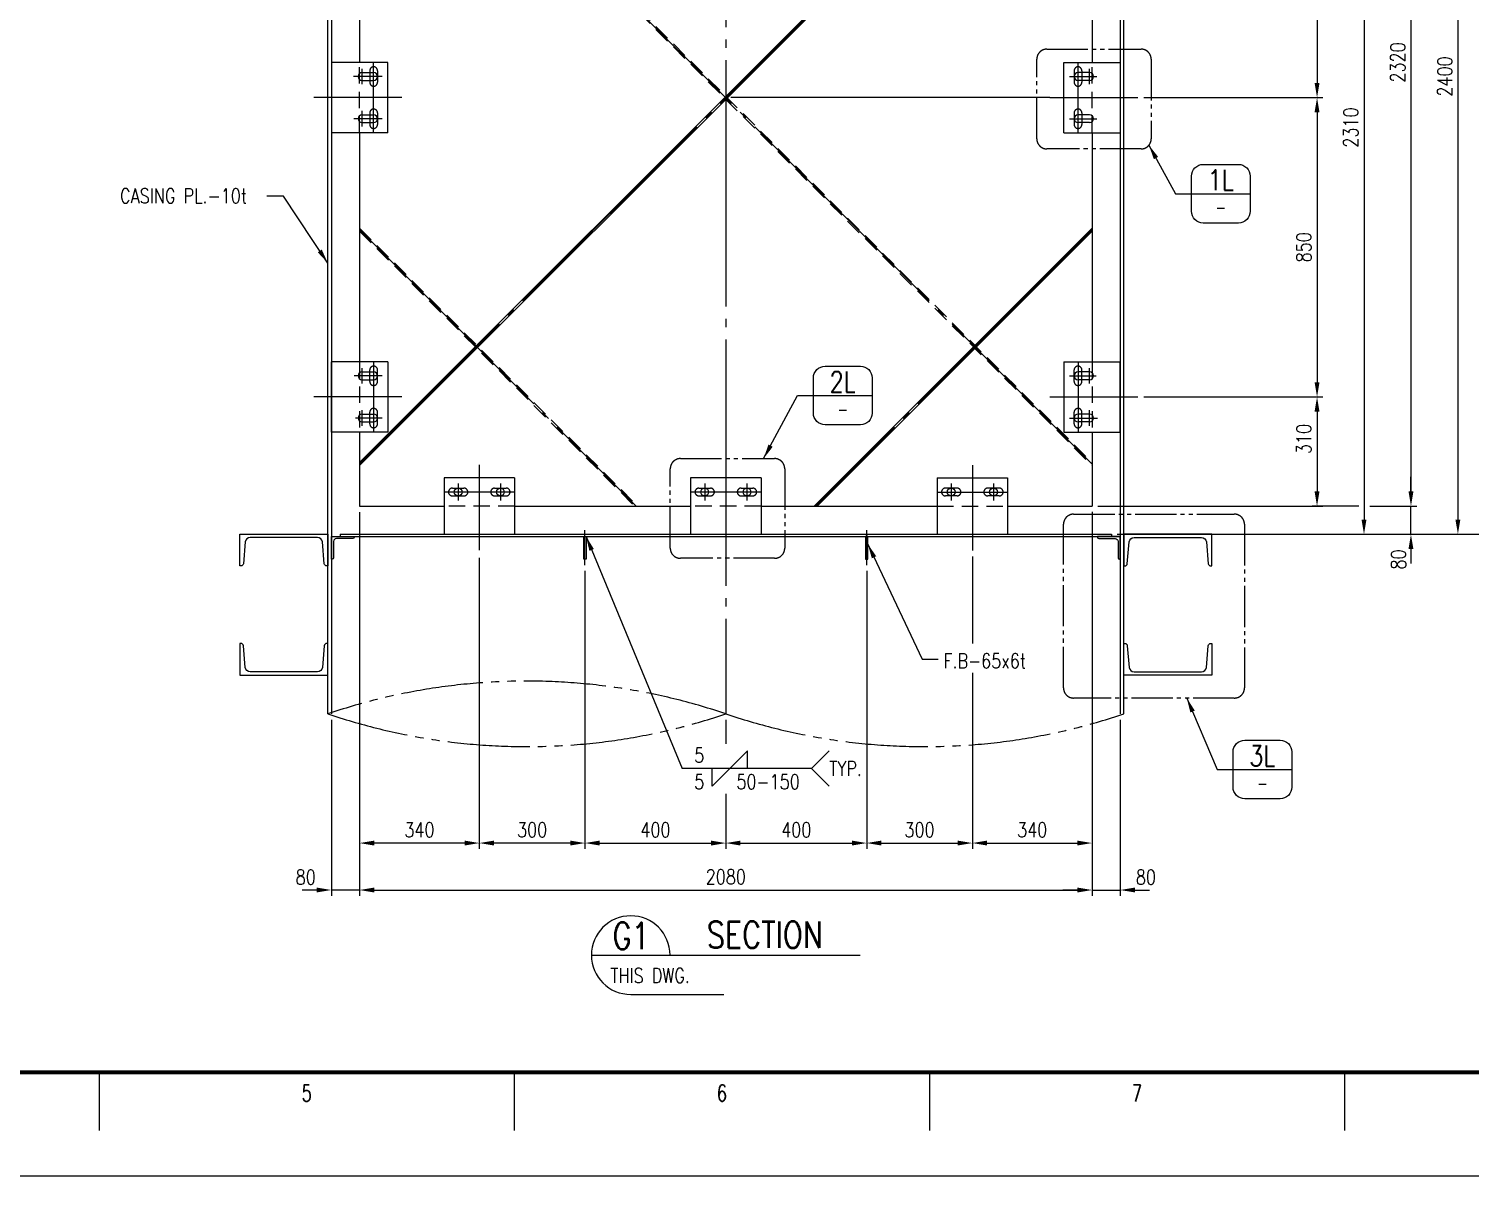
# Model space of a CAD drawing. Header units: millimetres. Extents: x 0 to 134087, y -49114 to 20834.
# Drawn here: x 68583 to 74722, y -29779 to -24892 of the extents above; entities that cross this region are included whole.
import ezdxf
from ezdxf.enums import TextEntityAlignment as Align

# ---------------------------------------------------------------- set-up
doc = ezdxf.new("R2010")
doc.units = ezdxf.units.MM
doc.header["$LTSCALE"] = 35
for name, pattern in [('JNK-CENTER', [34, 30, -1.5, 1, -1.5]), ('JNK-HIDDEN', [3, 2, -1]), ('JNK-PHANTOM', [15, 10, -1, 1, -1, 1, -1]), ('PH2', [15, 10, -1, 1, -1, 1, -1])]:
    doc.linetypes.add(name, pattern=pattern)
for name, color, linetype in [('CEN-R', 1, 'JNK-CENTER'), ('CON-C', 4, 'Continuous'), ('CON-G', 3, 'Continuous'), ('CON-W', 7, 'Continuous'), ('CON-Y', 2, 'Continuous'), ('det', 2, 'PH2'), ('Dim-W', 7, 'Continuous'), ('HID-Y', 2, 'JNK-HIDDEN'), ('HL', 7, 'Continuous'), ('PHA-M', 6, 'JNK-PHANTOM'), ('STL-OBJT', 7, 'Continuous'), ('TXT-Y', 2, 'Continuous')]:
    doc.layers.add(name, color=color, linetype=linetype)
doc.layers.add('CONT-G', color=3, linetype='Continuous', lineweight=25)
doc.styles.add('ROMANS', font='ROMANS.shx', dxfattribs={"width": 0.8})
doc.styles.add('SIMPLEX', font='simplex.shx', dxfattribs={"width": 0.8})
doc.dimstyles.new('DIM25', dxfattribs={"dimscale": 25, "dimtxt": 2.5, "dimasz": 2.5, "dimexe": 1, "dimexo": 1, "dimgap": 1, "dimtad": 1, "dimdec": 1, "dimdsep": 46, "dimtxsty": 'SIMPLEX', "dimcen": 0, "dimclrt": 2, "dimazin": 2, "dimtfac": 1, "dimtdec": 1, "dimtix": 1, "dimtmove": 2, "dimatfit": 0, "dimfxl": 0.18, "dimtolj": 1, "dimtzin": 0, "dimarcsym": 0})
doc.dimstyles.new('DIM25x1.5', dxfattribs={"dimscale": 25, "dimtxt": 2.5, "dimasz": 2.5, "dimexe": 1, "dimexo": 1, "dimgap": 1, "dimtad": 1, "dimdec": 0, "dimlfac": 0.666667, "dimdsep": 46, "dimtxsty": 'SIMPLEX', "dimcen": 0, "dimclrt": 2, "dimazin": 2, "dimtfac": 1, "dimtdec": 0, "dimtmove": 2, "dimatfit": 2, "dimfxl": 0.18, "dimtfill": 1, "dimtolj": 1, "dimtzin": 0, "dimarcsym": 0})

# ---------------------------------------------------------------- blocks, each defined once
blk = doc.blocks.new('TITLE')
at = {"color": 7}
for p, q in [((311.22, 17.68), (311.22, 7.78)), ((381.95, 17.68), (381.95, 7.78)), ((452.68, 17.68), (452.68, 7.78)), ((523.41, 17.68), (523.41, 7.78)), ((841, 0), (0, 0))]:
    blk.add_line(p, q, dxfattribs=at)
at = {"color": 7, "const_width": 0.707}
blk.add_lwpolyline([(28.29, 17.68), (823.67, 17.68)], dxfattribs=at)
at = {"color": 7, "style": 'ROMANS', "width": 0.7}
for s, p in [('5', (346.59, 14.15)), ('6', (417.32, 14.15)), ('7', (488.05, 14.15))]:
    blk.add_text(s, height=2.83, dxfattribs=at).set_placement(p, align=Align.MIDDLE)
blk = doc.blocks.new('A$C19170410')
at = {"layer": 'CEN-R'}
blk.add_line((3, 0), (3, 99.4), dxfattribs=at)
at = {"layer": 'CON-G'}
blk.add_lwpolyline([(0, 81.5), (6, 81.5), (6, 16.5), (0, 16.5)], close=True, dxfattribs=at)
blk = doc.blocks.new('SECTITLE')
at = {"layer": 'CON-G'}
for p, q in [((-1.7, 0), (44.1, 0)), ((5, -6.7), (20.86, -6.7))]:
    blk.add_line(p, q, dxfattribs=at)
blk.add_arc((5, 0), 6.7, 0, 270, dxfattribs=at)
at = {"layer": 'CON-C', "style": 'SIMPLEX', "width": 0.8}
for tag, p in [('A', (5.06, 1.04)), ('ELEVATION', (27.83, 1.22))]:
    blk.add_attdef(tag, text='', height=4.5, dxfattribs=at).set_placement(p, align=Align.CENTER)
at = {"layer": 'CON-Y', "style": 'SIMPLEX', "width": 0.8}
blk.add_attdef('H0000-0000', (1.54, -4.72), '', height=2.5, dxfattribs=at)
blk.add_attdef('SCALE', text='', height=2.5, dxfattribs=at).set_placement((44.9, -3.72), align=Align.RIGHT)
blk = doc.blocks.new('det-tag')
at = {"layer": 'CON-Y'}
blk.add_line((5, 0), (-5, 0), dxfattribs=at)
blk.add_lwpolyline([(-3, -5), (3, -5, 0.414214), (5, -3), (5, 3, 0.414214), (3, 5), (-3, 5, 0.414214), (-5, 3), (-5, -3, 0.414214)], format="xyb", close=True, dxfattribs=at)
at = {"layer": 'CON-G', "style": 'SIMPLEX', "width": 0.8}
blk.add_attdef('TAG', text='', height=3.5, dxfattribs=at).set_placement((0.02, 0.58), align=Align.CENTER)
at = {"layer": 'CON-Y', "style": 'SIMPLEX', "width": 0.8}
blk.add_attdef('-8888', text='', height=2, dxfattribs=at).set_placement((0, -3.34), align=Align.CENTER)
blk = doc.blocks.new('A$C3DF741C8')
for p, q in [((150, 150), (75, 75)), ((150, 75), (150, 150)), ((75, 75), (0, 0)), ((0, 0), (0, 75))]:
    blk.add_line(p, q)
blk = doc.blocks.new('*D1447')
at = {"layer": 'DEFPOINTS', "color": 0, "transparency": 16777216}
for p in [(70951.3, -27176), (71551.3, -27809.8), (71551.3, -28360.2)]:
    blk.add_point(p, dxfattribs=at)
at = {"layer": 'Dim-W', "color": 0, "lineweight": -2, "transparency": 16777216}
for p, q in [((70951.3, -27201), (70951.3, -28385.2)), ((71551.3, -27834.8), (71551.3, -27937.6)), ((71551.3, -28150.2), (71551.3, -28385.2)), ((71013.8, -28360.2), (71488.8, -28360.2))]:
    blk.add_line(p, q, dxfattribs=at)
at = {"layer": 'Dim-W', "color": 0, "transparency": 16777216}
for points in [[(71013.8, -28349.8), (71013.8, -28370.6), (70951.3, -28360.2)], [(71488.8, -28349.8), (71488.8, -28370.6), (71551.3, -28360.2)]]:
    blk.add_solid(points, dxfattribs=at)
at = {"layer": 'Dim-W', "color": 2, "transparency": 16777216, "insert": (71251.3, -28303.9), "char_height": 62.5, "attachment_point": 5, "style": 'SIMPLEX', "bg_fill": 3, "box_fill_scale": 1.1, "bg_fill_color": 256, "bg_fill_true_color": 13158600, "bg_fill_transparency": 0}
blk.add_mtext('\\A1;400', dxfattribs=at)
blk = doc.blocks.new('*D1419')
at = {"layer": 'DEFPOINTS', "color": 0, "transparency": 16777216}
for p in [(72151.3, -27176), (71551.3, -28360.2), (72151.3, -28360.2)]:
    blk.add_point(p, dxfattribs=at)
at = {"layer": 'Dim-W', "color": 0, "lineweight": -2, "transparency": 16777216}
for p, q in [((72151.3, -27201), (72151.3, -28385.2)), ((71613.8, -28360.2), (72088.8, -28360.2))]:
    blk.add_line(p, q, dxfattribs=at)
at = {"layer": 'Dim-W', "color": 0, "transparency": 16777216}
for points in [[(71613.8, -28349.8), (71613.8, -28370.6), (71551.3, -28360.2)], [(72088.8, -28349.8), (72088.8, -28370.6), (72151.3, -28360.2)]]:
    blk.add_solid(points, dxfattribs=at)
at = {"layer": 'Dim-W', "color": 2, "transparency": 16777216, "insert": (71851.3, -28303.9), "char_height": 62.5, "attachment_point": 5, "style": 'SIMPLEX', "bg_fill": 3, "box_fill_scale": 1.1, "bg_fill_color": 256, "bg_fill_true_color": 13158600, "bg_fill_transparency": 0}
blk.add_mtext('\\A1;400', dxfattribs=at)
blk = doc.blocks.new('*D1448')
at = {"layer": 'DEFPOINTS', "color": 0, "transparency": 16777216}
for p in [(72601.3, -27114.5), (72151.3, -28360.2), (72601.3, -28360.2)]:
    blk.add_point(p, dxfattribs=at)
at = {"layer": 'Dim-W', "color": 0, "lineweight": -2, "transparency": 16777216}
for p, q in [((72601.3, -27139.5), (72601.3, -27510.6)), ((72601.3, -27634.8), (72601.3, -28385.2)), ((72213.8, -28360.2), (72538.8, -28360.2))]:
    blk.add_line(p, q, dxfattribs=at)
at = {"layer": 'Dim-W', "color": 0, "transparency": 16777216}
for points in [[(72213.8, -28349.8), (72213.8, -28370.6), (72151.3, -28360.2)], [(72538.8, -28349.8), (72538.8, -28370.6), (72601.3, -28360.2)]]:
    blk.add_solid(points, dxfattribs=at)
at = {"layer": 'Dim-W', "color": 2, "transparency": 16777216, "insert": (72376.3, -28303.9), "char_height": 62.5, "attachment_point": 5, "style": 'SIMPLEX', "bg_fill": 3, "box_fill_scale": 1.1, "bg_fill_color": 256, "bg_fill_true_color": 13158600, "bg_fill_transparency": 0}
blk.add_mtext('\\A1;300', dxfattribs=at)
blk = doc.blocks.new('*D1420')
at = {"layer": 'DEFPOINTS', "color": 0, "transparency": 16777216}
for p in [(70501.3, -27120.2), (70501.3, -28360.2), (70951.3, -28360.2)]:
    blk.add_point(p, dxfattribs=at)
at = {"layer": 'Dim-W', "color": 0, "lineweight": -2, "transparency": 16777216}
for p, q in [((70501.3, -27145.2), (70501.3, -28385.2)), ((70888.8, -28360.2), (70563.8, -28360.2))]:
    blk.add_line(p, q, dxfattribs=at)
at = {"layer": 'Dim-W', "color": 0, "transparency": 16777216}
for points in [[(70563.8, -28349.8), (70563.8, -28370.6), (70501.3, -28360.2)], [(70888.8, -28349.8), (70888.8, -28370.6), (70951.3, -28360.2)]]:
    blk.add_solid(points, dxfattribs=at)
at = {"layer": 'Dim-W', "color": 2, "transparency": 16777216, "insert": (70726.3, -28303.9), "char_height": 62.5, "attachment_point": 5, "style": 'SIMPLEX', "bg_fill": 3, "box_fill_scale": 1.1, "bg_fill_color": 256, "bg_fill_true_color": 13158600, "bg_fill_transparency": 0}
blk.add_mtext('\\A1;300', dxfattribs=at)
blk = doc.blocks.new('*D1421')
at = {"layer": 'DEFPOINTS', "color": 0, "transparency": 16777216}
for p in [(73111.3, -26924.8), (72601.3, -28360.2), (73111.3, -28360.2)]:
    blk.add_point(p, dxfattribs=at)
at = {"layer": 'Dim-W', "color": 0, "lineweight": -2, "transparency": 16777216}
for p, q in [((73111.3, -26949.8), (73111.3, -28385.2)), ((72663.8, -28360.2), (73048.8, -28360.2))]:
    blk.add_line(p, q, dxfattribs=at)
at = {"layer": 'Dim-W', "color": 0, "transparency": 16777216}
for points in [[(72663.8, -28349.8), (72663.8, -28370.6), (72601.3, -28360.2)], [(73048.8, -28349.8), (73048.8, -28370.6), (73111.3, -28360.2)]]:
    blk.add_solid(points, dxfattribs=at)
at = {"layer": 'Dim-W', "color": 2, "transparency": 16777216, "insert": (72856.3, -28303.9), "char_height": 62.5, "attachment_point": 5, "style": 'SIMPLEX', "bg_fill": 3, "box_fill_scale": 1.1, "bg_fill_color": 256, "bg_fill_true_color": 13158600, "bg_fill_transparency": 0}
blk.add_mtext('\\A1;340', dxfattribs=at)
blk = doc.blocks.new('*D1422')
at = {"layer": 'DEFPOINTS', "color": 0, "transparency": 16777216}
for p in [(69991.3, -26925), (69991.3, -28360.2), (70501.3, -28360.2)]:
    blk.add_point(p, dxfattribs=at)
at = {"layer": 'Dim-W', "color": 0, "lineweight": -2, "transparency": 16777216}
for p, q in [((69991.3, -26950), (69991.3, -28385.2)), ((70438.8, -28360.2), (70053.8, -28360.2))]:
    blk.add_line(p, q, dxfattribs=at)
at = {"layer": 'Dim-W', "color": 0, "transparency": 16777216}
for points in [[(70053.8, -28349.8), (70053.8, -28370.6), (69991.3, -28360.2)], [(70438.8, -28349.8), (70438.8, -28370.6), (70501.3, -28360.2)]]:
    blk.add_solid(points, dxfattribs=at)
at = {"layer": 'Dim-W', "color": 2, "transparency": 16777216, "insert": (70246.3, -28303.9), "char_height": 62.5, "attachment_point": 5, "style": 'SIMPLEX', "bg_fill": 3, "box_fill_scale": 1.1, "bg_fill_color": 256, "bg_fill_true_color": 13158600, "bg_fill_transparency": 0}
blk.add_mtext('\\A1;340', dxfattribs=at)
blk = doc.blocks.new('*D1423')
at = {"layer": 'DEFPOINTS', "color": 0, "transparency": 16777216}
for p in [(69991.3, -26925), (73111.3, -26924.8), (73111.3, -28560.2)]:
    blk.add_point(p, dxfattribs=at)
at = {"layer": 'Dim-W', "color": 0, "lineweight": -2, "transparency": 16777216}
for p, q in [((73111.3, -26949.8), (73111.3, -28585.2)), ((69991.3, -26950), (69991.3, -28585.2)), ((70053.8, -28560.2), (73048.8, -28560.2))]:
    blk.add_line(p, q, dxfattribs=at)
at = {"layer": 'Dim-W', "color": 0, "transparency": 16777216}
for points in [[(70053.8, -28549.8), (70053.8, -28570.6), (69991.3, -28560.2)], [(73048.8, -28549.8), (73048.8, -28570.6), (73111.3, -28560.2)]]:
    blk.add_solid(points, dxfattribs=at)
at = {"layer": 'Dim-W', "color": 2, "transparency": 16777216, "insert": (71551.3, -28503.9), "char_height": 62.5, "attachment_point": 5, "style": 'SIMPLEX', "bg_fill": 3, "box_fill_scale": 1.1, "bg_fill_color": 256, "bg_fill_true_color": 13158600, "bg_fill_transparency": 0}
blk.add_mtext('\\A1;2080', dxfattribs=at)
blk = doc.blocks.new('*D1424')
at = {"layer": 'DEFPOINTS', "color": 0, "transparency": 16777216}
for p in [(73231.3, -27809.8), (73111.3, -28560.2), (73231.3, -28560.2)]:
    blk.add_point(p, dxfattribs=at)
at = {"layer": 'Dim-W', "color": 0, "lineweight": -2, "transparency": 16777216}
for p, q in [((73231.3, -27834.8), (73231.3, -28585.2)), ((73048.8, -28560.2), (72986.3, -28560.2)), ((73111.3, -28560.2), (73231.3, -28560.2)), ((73293.8, -28560.2), (73356.3, -28560.2))]:
    blk.add_line(p, q, dxfattribs=at)
at = {"layer": 'Dim-W', "color": 0, "transparency": 16777216}
blk.add_solid([(73048.8, -28549.8), (73048.8, -28570.6), (73111.3, -28560.2)], dxfattribs=at)
at = {"layer": 'Dim-W', "color": 2, "transparency": 16777216, "insert": (73340.7, -28504.9), "char_height": 62.5, "attachment_point": 5, "style": 'SIMPLEX', "bg_fill": 3, "box_fill_scale": 1.1, "bg_fill_color": 256, "bg_fill_true_color": 13158600, "bg_fill_transparency": 0}
blk.add_mtext('\\A1;80', dxfattribs=at)
at = {"layer": 'Dim-W', "color": 0, "transparency": 16777216}
blk.add_solid([(73293.8, -28549.8), (73293.8, -28570.6), (73231.3, -28560.2)], dxfattribs=at)
blk = doc.blocks.new('*D1425')
at = {"layer": 'DEFPOINTS', "color": 0, "transparency": 16777216}
for p in [(69871.3, -27809.8), (69871.3, -28560.2), (69991.3, -28560.2)]:
    blk.add_point(p, dxfattribs=at)
at = {"layer": 'Dim-W', "color": 0, "lineweight": -2, "transparency": 16777216}
for p, q in [((69871.3, -27834.8), (69871.3, -28585.2)), ((69808.8, -28560.2), (69746.3, -28560.2)), ((69991.3, -28560.2), (69871.3, -28560.2)), ((70053.8, -28560.2), (70116.3, -28560.2))]:
    blk.add_line(p, q, dxfattribs=at)
at = {"layer": 'Dim-W', "color": 0, "transparency": 16777216}
blk.add_solid([(70053.8, -28549.8), (70053.8, -28570.6), (69991.3, -28560.2)], dxfattribs=at)
at = {"layer": 'Dim-W', "color": 2, "transparency": 16777216, "insert": (69761.9, -28504.9), "char_height": 62.5, "attachment_point": 5, "style": 'SIMPLEX', "bg_fill": 3, "box_fill_scale": 1.1, "bg_fill_color": 256, "bg_fill_true_color": 13158600, "bg_fill_transparency": 0}
blk.add_mtext('\\A1;80', dxfattribs=at)
at = {"layer": 'Dim-W', "color": 0, "transparency": 16777216}
blk.add_solid([(69808.8, -28549.8), (69808.8, -28570.6), (69871.3, -28560.2)], dxfattribs=at)
blk = doc.blocks.new('*D1427')
at = {"layer": 'DEFPOINTS', "color": 0, "transparency": 16777216}
for p in [(74069.4, -23909.8), (73306.3, -25184.8), (74069.4, -25184.8)]:
    blk.add_point(p, dxfattribs=at)
at = {"layer": 'Dim-W', "color": 0, "lineweight": -2, "transparency": 16777216}
for p, q in [((74069.4, -23972.3), (74069.4, -25122.3)), ((73331.3, -25184.8), (74094.4, -25184.8))]:
    blk.add_line(p, q, dxfattribs=at)
at = {"layer": 'Dim-W', "color": 0, "transparency": 16777216}
for points in [[(74058.9, -23972.3), (74079.8, -23972.3), (74069.4, -23909.8)], [(74058.9, -25122.3), (74079.8, -25122.3), (74069.4, -25184.8)]]:
    blk.add_solid(points, dxfattribs=at)
at = {"layer": 'Dim-W', "color": 2, "transparency": 16777216, "insert": (74013.1, -24547.3), "char_height": 62.5, "attachment_point": 5, "rotation": 90, "style": 'SIMPLEX', "bg_fill": 3, "box_fill_scale": 1.1, "bg_fill_color": 256, "bg_fill_true_color": 13158600, "bg_fill_transparency": 0}
blk.add_mtext('\\A1;850', dxfattribs=at)
blk = doc.blocks.new('*D1428')
at = {"layer": 'DEFPOINTS', "color": 0, "transparency": 16777216}
for p in [(74069.4, -25184.8), (73306.3, -26459.8), (74069.4, -26459.8)]:
    blk.add_point(p, dxfattribs=at)
at = {"layer": 'Dim-W', "color": 0, "lineweight": -2, "transparency": 16777216}
for p, q in [((74069.4, -25247.3), (74069.4, -26397.3)), ((73331.3, -26459.8), (74094.4, -26459.8))]:
    blk.add_line(p, q, dxfattribs=at)
at = {"layer": 'Dim-W', "color": 0, "transparency": 16777216}
for points in [[(74058.9, -25247.3), (74079.8, -25247.3), (74069.4, -25184.8)], [(74058.9, -26397.3), (74079.8, -26397.3), (74069.4, -26459.8)]]:
    blk.add_solid(points, dxfattribs=at)
at = {"layer": 'Dim-W', "color": 2, "transparency": 16777216, "insert": (74013.1, -25822.3), "char_height": 62.5, "attachment_point": 5, "rotation": 90, "style": 'SIMPLEX', "bg_fill": 3, "box_fill_scale": 1.1, "bg_fill_color": 256, "bg_fill_true_color": 13158600, "bg_fill_transparency": 0}
blk.add_mtext('\\A1;850', dxfattribs=at)
blk = doc.blocks.new('*D1429')
at = {"layer": 'DEFPOINTS', "color": 0, "transparency": 16777216}
for p in [(74069.4, -26459.8), (73111.3, -26924.8), (74069.4, -26924.8)]:
    blk.add_point(p, dxfattribs=at)
at = {"layer": 'Dim-W', "color": 0, "lineweight": -2, "transparency": 16777216}
for p, q in [((74069.4, -26522.3), (74069.4, -26862.3)), ((73136.3, -26924.8), (74094.4, -26924.8))]:
    blk.add_line(p, q, dxfattribs=at)
at = {"layer": 'Dim-W', "color": 0, "transparency": 16777216}
for points in [[(74058.9, -26522.3), (74079.8, -26522.3), (74069.4, -26459.8)], [(74058.9, -26862.3), (74079.8, -26862.3), (74069.4, -26924.8)]]:
    blk.add_solid(points, dxfattribs=at)
at = {"layer": 'Dim-W', "color": 2, "transparency": 16777216, "insert": (74013.1, -26639.1), "char_height": 62.5, "attachment_point": 5, "rotation": 90, "style": 'SIMPLEX', "bg_fill": 3, "box_fill_scale": 1.1, "bg_fill_color": 256, "bg_fill_true_color": 13158600, "bg_fill_transparency": 0}
blk.add_mtext('\\A1;310', dxfattribs=at)
blk = doc.blocks.new('*D1430')
at = {"layer": 'DEFPOINTS', "color": 0, "transparency": 16777216}
for p in [(73621.3, -23579.8), (73193.8, -27044.8), (74269.4, -27044.8)]:
    blk.add_point(p, dxfattribs=at)
at = {"layer": 'Dim-W', "color": 0, "lineweight": -2, "transparency": 16777216}
for p, q in [((73646.3, -23579.8), (74294.4, -23579.8)), ((74269.4, -23642.3), (74269.4, -26982.3)), ((73218.8, -27044.8), (74294.4, -27044.8))]:
    blk.add_line(p, q, dxfattribs=at)
at = {"layer": 'Dim-W', "color": 0, "transparency": 16777216}
for points in [[(74258.9, -23642.3), (74279.8, -23642.3), (74269.4, -23579.8)], [(74258.9, -26982.3), (74279.8, -26982.3), (74269.4, -27044.8)]]:
    blk.add_solid(points, dxfattribs=at)
at = {"layer": 'Dim-W', "color": 2, "transparency": 16777216, "insert": (74213.1, -25312.3), "char_height": 62.5, "attachment_point": 5, "rotation": 90, "style": 'SIMPLEX', "bg_fill": 3, "box_fill_scale": 1.1, "bg_fill_color": 256, "bg_fill_true_color": 13158600, "bg_fill_transparency": 0}
blk.add_mtext('\\A1;2310', dxfattribs=at)
blk = doc.blocks.new('*D1432')
at = {"layer": 'DEFPOINTS', "color": 0, "transparency": 16777216}
for p in [(74269.4, -23444.8), (74269.4, -26924.8), (74469.4, -26924.8)]:
    blk.add_point(p, dxfattribs=at)
at = {"layer": 'Dim-W', "color": 0, "lineweight": -2, "transparency": 16777216}
for p, q in [((74294.4, -23444.8), (74494.4, -23444.8)), ((74469.4, -23507.3), (74469.4, -26862.3)), ((74294.4, -26924.8), (74494.4, -26924.8))]:
    blk.add_line(p, q, dxfattribs=at)
at = {"layer": 'Dim-W', "color": 0, "transparency": 16777216}
for points in [[(74458.9, -23507.3), (74479.8, -23507.3), (74469.4, -23444.8)], [(74458.9, -26862.3), (74479.8, -26862.3), (74469.4, -26924.8)]]:
    blk.add_solid(points, dxfattribs=at)
at = {"layer": 'Dim-W', "color": 2, "transparency": 16777216, "insert": (74413.1, -25034.8), "char_height": 62.5, "attachment_point": 5, "rotation": 90, "style": 'SIMPLEX', "bg_fill": 3, "box_fill_scale": 1.1, "bg_fill_color": 256, "bg_fill_true_color": 13158600, "bg_fill_transparency": 0}
blk.add_mtext('\\A1;2320', dxfattribs=at)
blk = doc.blocks.new('*D1433')
at = {"layer": 'DEFPOINTS', "color": 0, "transparency": 16777216}
for p in [(74469.4, -23444.8), (74469.4, -27044.8), (74669.4, -27044.8)]:
    blk.add_point(p, dxfattribs=at)
at = {"layer": 'Dim-W', "color": 0, "lineweight": -2, "transparency": 16777216}
for p, q in [((74494.4, -23444.8), (74694.4, -23444.8)), ((74669.4, -23507.3), (74669.4, -26982.3)), ((74494.4, -27044.8), (74694.4, -27044.8))]:
    blk.add_line(p, q, dxfattribs=at)
at = {"layer": 'Dim-W', "color": 0, "transparency": 16777216}
for points in [[(74658.9, -23507.3), (74679.8, -23507.3), (74669.4, -23444.8)], [(74658.9, -26982.3), (74679.8, -26982.3), (74669.4, -27044.8)]]:
    blk.add_solid(points, dxfattribs=at)
at = {"layer": 'Dim-W', "color": 2, "transparency": 16777216, "insert": (74613.1, -25094.8), "char_height": 62.5, "attachment_point": 5, "rotation": 90, "style": 'SIMPLEX', "bg_fill": 3, "box_fill_scale": 1.1, "bg_fill_color": 256, "bg_fill_true_color": 13158600, "bg_fill_transparency": 0}
blk.add_mtext('\\A1;2400', dxfattribs=at)
blk = doc.blocks.new('*D1436')
at = {"layer": 'DEFPOINTS', "color": 0, "transparency": 16777216}
for p in [(74294.4, -26924.8), (74469.4, -26924.8), (74269.4, -27044.8)]:
    blk.add_point(p, dxfattribs=at)
at = {"layer": 'Dim-W', "color": 0, "lineweight": -2, "transparency": 16777216}
for p, q in [((74469.4, -26862.3), (74469.4, -26799.8)), ((74319.4, -26924.8), (74494.4, -26924.8)), ((74469.4, -27044.8), (74469.4, -26924.8)), ((74294.4, -27044.8), (74494.4, -27044.8)), ((74469.4, -27107.3), (74469.4, -27169.8))]:
    blk.add_line(p, q, dxfattribs=at)
at = {"layer": 'Dim-W', "color": 0, "transparency": 16777216}
blk.add_solid([(74458.9, -26862.3), (74479.8, -26862.3), (74469.4, -26924.8)], dxfattribs=at)
at = {"layer": 'Dim-W', "color": 2, "transparency": 16777216, "insert": (74415.9, -27152.1), "char_height": 62.5, "attachment_point": 5, "rotation": 90, "style": 'SIMPLEX', "bg_fill": 3, "box_fill_scale": 1.1, "bg_fill_color": 256, "bg_fill_true_color": 13158600, "bg_fill_transparency": 0}
blk.add_mtext('\\A1;80', dxfattribs=at)
at = {"layer": 'Dim-W', "color": 0, "transparency": 16777216}
blk.add_solid([(74458.9, -27107.3), (74479.8, -27107.3), (74469.4, -27044.8)], dxfattribs=at)

msp = doc.modelspace()

# ---------------------------------------------------------------- linework, layer by layer
at = {"layer": 'CEN-R'}
for p, q in [((71551.3237, -22644.9657), (71551.3237, -27809.837)), ((73111.314, -23625.6361), (69991.3334, -26745.6167)), ((70051.3237, -25334.7622), (70051.3237, -25034.7622)), ((73051.3237, -25334.7622), (73051.3237, -25034.7622)), ((70087.3241, -25094.7622), (69965.5222, -25094.7622)), ((70001.8237, -25127.7902), (70001.8237, -25061.7342)), ((73015.3233, -25094.7622), (73131.5263, -25094.7622)), ((73100.8237, -25127.7902), (73100.8237, -25061.7342)), ((70171.3237, -25184.7622), (69796.3237, -25184.7622)), ((72931.3237, -25184.7622), (73306.3237, -25184.7622)), ((70087.3241, -25274.7622), (69966.8592, -25274.7622)), ((70001.8237, -25307.7902), (70001.8237, -25241.7342)), ((73015.3233, -25274.7622), (73131.8308, -25274.7622)), ((70051.3237, -26309.7622), (70051.3237, -26609.7622)), ((73051.3237, -26309.7622), (73051.3237, -26609.7622)), ((70087.3241, -26369.7622), (69967.9918, -26369.7622)), ((70001.8237, -26402.7902), (70001.8237, -26336.7342)), ((73015.3233, -26369.7622), (73128.9688, -26369.7622)), ((73100.8237, -26402.7902), (73100.8237, -26336.7342)), ((70171.3237, -26459.7622), (69796.3237, -26459.7622)), ((70001.8237, -26582.7902), (70001.8237, -26516.7342)), ((72931.3237, -26459.7622), (73306.3237, -26459.7622)), ((70087.3241, -26549.7622), (69974.3076, -26549.7622)), ((73015.3233, -26549.7622), (73134.5408, -26549.7622)), ((70501.3237, -26748.4441), (70501.3237, -27111.9801)), ((71551.3237, -26750.9953), (71551.3237, -27114.5313)), ((72601.3237, -26750.9953), (72601.3237, -27114.5313)), ((70651.3237, -26864.7622), (70351.3237, -26864.7622)), ((70411.3237, -26828.7618), (70411.3237, -26900.7626)), ((70591.3237, -26828.7618), (70591.3237, -26900.7626)), ((71701.3237, -26864.7622), (71401.3237, -26864.7622)), ((71461.3237, -26828.7618), (71461.3237, -26900.7626)), ((71641.3237, -26828.7618), (71641.3237, -26900.7626)), ((72451.3237, -26864.7622), (72751.3237, -26864.7622)), ((72511.3237, -26828.7618), (72511.3237, -26900.7626)), ((72691.3237, -26828.7618), (72691.3237, -26900.7626))]:
    msp.add_line(p, q, dxfattribs=at)
at = {"layer": 'CON-G'}
for p, q in [((69856.3237, -27809.837), (69856.3237, -22823.0565)), ((69871.3237, -22823.0565), (69871.3237, -27809.837)), ((73231.3237, -22823.0565), (73231.3237, -27809.837)), ((73246.3237, -27809.837), (73246.3237, -22823.0565)), ((73111.314, -23619.2721), (69991.3334, -26739.2527)), ((73111.314, -23632.0001), (69991.3334, -26751.9806)), ((69991.3334, -24059.7622), (69991.3334, -25034.7622)), ((73111.314, -24059.7622), (73111.314, -25034.7622)), ((70111.3237, -25034.7622), (69871.3237, -25034.7622)), ((69871.3237, -25034.7622), (69871.3237, -25334.7622)), ((70111.3237, -25334.7622), (70111.3237, -25034.7622)), ((72991.3237, -25334.7622), (72991.3237, -25034.7622)), ((72991.3237, -25034.7622), (73231.3237, -25034.7622)), ((73231.3237, -25034.7622), (73231.3237, -25334.7622)), ((70001.8237, -25078.2622), (70051.3237, -25078.2622)), ((73100.8237, -25078.2622), (73051.3237, -25078.2622)), ((70001.8237, -25111.2622), (70051.3237, -25111.2622)), ((73100.8237, -25111.2622), (73051.3237, -25111.2622)), ((70001.8237, -25258.2622), (70051.3237, -25258.2622)), ((70001.8237, -25291.2622), (70051.3237, -25291.2622)), ((73100.8237, -25258.2622), (73051.3237, -25258.2622)), ((73100.8237, -25291.2622), (73051.3237, -25291.2622)), ((70111.3237, -25334.7622), (69871.3237, -25334.7622)), ((69991.3334, -25334.7622), (69991.3334, -26309.7622)), ((72991.3237, -25334.7622), (73231.3237, -25334.7622)), ((73111.314, -25334.7622), (73111.314, -26309.7622)), ((70111.3237, -26309.7622), (69871.3237, -26309.7622)), ((69871.3237, -26609.7622), (69871.3237, -26309.7622)), ((70111.3237, -26309.7622), (70111.3237, -26609.7622)), ((72991.3237, -26309.7622), (72991.3237, -26609.7622)), ((72991.3237, -26309.7622), (73231.3237, -26309.7622)), ((73231.3237, -26609.7622), (73231.3237, -26309.7622)), ((70001.8237, -26353.2622), (70051.3237, -26353.2622)), ((70001.8237, -26386.2622), (70051.3237, -26386.2622)), ((73100.8237, -26353.2622), (73051.3237, -26353.2622)), ((73100.8237, -26386.2622), (73051.3237, -26386.2622)), ((70001.8237, -26533.2622), (70051.3237, -26533.2622)), ((70001.8237, -26566.2622), (70051.3237, -26566.2622)), ((73100.8237, -26533.2622), (73051.3237, -26533.2622)), ((73100.8237, -26566.2622), (73051.3237, -26566.2622)), ((70111.3237, -26609.7622), (69871.3237, -26609.7622)), ((69991.3334, -26609.7622), (69991.3334, -26924.7622)), ((72991.3237, -26609.7622), (73231.3237, -26609.7622)), ((73111.314, -26609.7622), (73111.314, -26924.7622)), ((70651.3237, -26804.7622), (70351.3237, -26804.7622)), ((70351.3237, -26804.7622), (70351.3237, -27044.7622)), ((70651.3237, -26804.7622), (70651.3237, -27044.7622)), ((71701.3237, -26804.7622), (71401.3237, -26804.7622)), ((71401.3237, -26804.7622), (71401.3237, -27044.7622)), ((71701.3237, -26804.7622), (71701.3237, -27044.7622)), ((72451.3237, -26804.7622), (72751.3237, -26804.7622)), ((72451.3237, -26804.7622), (72451.3237, -27044.7622)), ((72751.3237, -26804.7622), (72751.3237, -27044.7622)), ((69991.3334, -26924.7622), (70351.3237, -26924.7622)), ((70651.3237, -26924.7622), (71401.3237, -26924.7622)), ((71701.3237, -26924.7622), (72451.3237, -26924.7622)), ((72751.3237, -26924.7622), (73111.314, -26924.7622)), ((69871.3237, -27053.7622), (73231.3237, -27053.7622)), ((69908.8237, -27044.7622), (73193.8237, -27044.7622)), ((69908.8237, -27044.7622), (69908.8237, -27053.7622)), ((73193.8237, -27044.7622), (73193.8237, -27053.7622))]:
    msp.add_line(p, q, dxfattribs=at)
for points in [[(69871.3237, -27053.7622), (69968.8237, -27053.7622), (69968.8237, -27056.7622, -0.414213562), (69962.8237, -27062.7622), (69893.0737, -27062.7622, 0.414213562), (69880.3237, -27075.5122), (69880.3237, -27145.2622, -0.414213562), (69874.3237, -27151.2622), (69871.3237, -27151.2622)], [(73231.3237, -27053.7622), (73133.8237, -27053.7622), (73133.8237, -27056.7622, 0.414213562), (73139.8237, -27062.7622), (73209.5737, -27062.7622, -0.414213562), (73222.3237, -27075.5122), (73222.3237, -27145.2622, 0.414213562), (73228.3237, -27151.2622), (73231.3237, -27151.2622)]]:
    msp.add_lwpolyline(points, format="xyb", close=True, dxfattribs=at)
for centre in [(70411.3237, -26864.7622), (70591.3237, -26864.7622), (71461.3237, -26864.7622), (71641.3237, -26864.7622), (72511.3237, -26864.7622), (72691.3237, -26864.7622)]:
    msp.add_circle(centre, 16.5, dxfattribs=at)
for centre, start, end in [((70001.8237, -25094.7622), 90, 270), ((70051.3237, -25094.7622), 270, 90), ((73051.3237, -25094.7622), 90, 270), ((73100.8237, -25094.7622), 270, 90), ((70001.8237, -25274.7622), 90, 270), ((70051.3237, -25274.7622), 270, 90), ((73051.3237, -25274.7622), 90, 270), ((73100.8237, -25274.7622), 270, 90), ((70001.8237, -26369.7622), 90, 270), ((70051.3237, -26369.7622), 270, 90), ((73051.3237, -26369.7622), 90, 270), ((73100.8237, -26369.7622), 270, 90), ((70001.8237, -26549.7622), 90, 270), ((70051.3237, -26549.7622), 270, 90), ((73051.3237, -26549.7622), 90, 270), ((73100.8237, -26549.7622), 270, 90)]:
    msp.add_arc(centre, 16.5, start, end, dxfattribs=at)
at = {"layer": 'CON-W'}
msp.add_line((71916.0025, -28042.5493), (71365.8694, -28042.5493), dxfattribs=at)
msp.add_lwpolyline([(71991.0025, -28117.5493), (71916.0025, -28042.5493), (71991.0025, -27967.5493)], dxfattribs=at)
at = {"layer": 'CONT-G'}
for points in [[(69481.3237, -27044.7622), (69856.3237, -27044.7622), (69856.3237, -27179.7622), (69851.7601, -27179.7622, -0.388878732), (69841.3, -27170.1773), (69833.1859, -27077.4319, 0.388878732), (69812.2658, -27058.2622), (69525.3816, -27058.2622, 0.388878732), (69504.4615, -27077.4319), (69496.3473, -27170.1773, -0.388878732), (69485.8873, -27179.7622), (69481.3237, -27179.7622)], [(73621.3237, -27044.7622), (73246.3237, -27044.7622), (73246.3237, -27179.7622), (73250.8873, -27179.7622, 0.388878732), (73261.3473, -27170.1773), (73269.4615, -27077.4319, -0.388878732), (73290.3816, -27058.2622), (73577.2658, -27058.2622, -0.388878732), (73598.1859, -27077.4319), (73606.3, -27170.1773, 0.388878732), (73616.7601, -27179.7622), (73621.3237, -27179.7622)], [(69481.3237, -27644.7622), (69856.3237, -27644.7622), (69856.3237, -27509.7622), (69851.7601, -27509.7622, 0.388878732), (69841.3, -27519.3471), (69833.1859, -27612.0925, -0.388878732), (69812.2658, -27631.2622), (69525.3816, -27631.2622, -0.388878732), (69504.4615, -27612.0925), (69496.3473, -27519.3471, 0.388878732), (69485.8873, -27509.7622), (69481.3237, -27509.7622)], [(73621.3237, -27644.7622), (73246.3237, -27644.7622), (73246.3237, -27509.7622), (73250.8873, -27509.7622, -0.388878732), (73261.3473, -27519.3471), (73269.4615, -27612.0925, 0.388878732), (73290.3816, -27631.2622), (73577.2658, -27631.2622, 0.388878732), (73598.1859, -27612.0925), (73606.3, -27519.3471, -0.388878732), (73616.7601, -27509.7622), (73621.3237, -27509.7622)]]:
    msp.add_lwpolyline(points, format="xyb", close=True, dxfattribs=at)
at = {"layer": 'det', "ltscale": 0.5}
msp.add_lwpolyline([(71357.8714, -26722.2873), (71759.0477, -26722.2873, -0.414213562), (71802.2477, -26765.4873), (71802.2477, -27103.8216, -0.414213562), (71759.0477, -27147.0216), (71357.8714, -27147.0216, -0.414213562), (71314.6714, -27103.8216), (71314.6714, -26765.4873, -0.414213562)], format="xyb", close=True, dxfattribs=at)
at = {"layer": 'Dim-W'}
msp.add_line((72931.3237, -25184.7622), (71572.9454, -25184.7622), dxfattribs=at)
at = {"layer": 'HID-Y'}
for p, q in [((69991.3237, -25334.7622), (69991.3237, -25034.7622)), ((73111.3237, -25334.7622), (73111.3237, -25034.7622)), ((70034.8237, -25070.0122), (70034.8237, -25119.5122)), ((70067.8237, -25070.0122), (70067.8237, -25119.5122)), ((73034.8237, -25070.0122), (73034.8237, -25119.5122)), ((73067.8237, -25070.0122), (73067.8237, -25119.5122)), ((70034.8237, -25250.0122), (70034.8237, -25299.5122)), ((70067.8237, -25250.0122), (70067.8237, -25299.5122)), ((73034.8237, -25250.0122), (73034.8237, -25299.5122)), ((73067.8237, -25250.0122), (73067.8237, -25299.5122)), ((69991.3237, -26309.7622), (69991.3237, -26609.7622)), ((73111.3237, -26309.7622), (73111.3237, -26609.7622)), ((70034.8237, -26394.5122), (70034.8237, -26345.0122)), ((70067.8237, -26394.5122), (70067.8237, -26345.0122)), ((73034.8237, -26394.5122), (73034.8237, -26345.0122)), ((73067.8237, -26394.5122), (73067.8237, -26345.0122)), ((70034.8237, -26574.5122), (70034.8237, -26525.0122)), ((70067.8237, -26574.5122), (70067.8237, -26525.0122)), ((73034.8237, -26574.5122), (73034.8237, -26525.0122)), ((73067.8237, -26574.5122), (73067.8237, -26525.0122)), ((70386.5737, -26848.2622), (70436.0737, -26848.2622)), ((70386.5737, -26881.2622), (70436.0737, -26881.2622)), ((70566.5737, -26848.2622), (70616.0737, -26848.2622)), ((70566.5737, -26881.2622), (70616.0737, -26881.2622)), ((71436.5737, -26848.2622), (71486.0737, -26848.2622)), ((71436.5737, -26881.2622), (71486.0737, -26881.2622)), ((71616.5737, -26848.2622), (71666.0737, -26848.2622)), ((71616.5737, -26881.2622), (71666.0737, -26881.2622)), ((72536.0737, -26848.2622), (72486.5737, -26848.2622)), ((72536.0737, -26881.2622), (72486.5737, -26881.2622)), ((72716.0737, -26848.2622), (72666.5737, -26848.2622)), ((72716.0737, -26881.2622), (72666.5737, -26881.2622)), ((70651.3237, -26924.7622), (70351.3237, -26924.7622)), ((71701.3237, -26924.7622), (71401.3237, -26924.7622)), ((72451.3237, -26924.7622), (72751.3237, -26924.7622)), ((71546.8237, -27044.7622), (71555.8237, -27044.7622))]:
    msp.add_line(p, q, dxfattribs=at)
for centre, start, end in [((70051.3237, -25070.0122), 0, 180), ((73051.3237, -25070.0122), 0, 180), ((70051.3237, -25119.5122), 180, 0), ((73051.3237, -25119.5122), 180, 0), ((70051.3237, -25250.0122), 0, 180), ((73051.3237, -25250.0122), 0, 180), ((70051.3237, -25299.5122), 180, 0), ((73051.3237, -25299.5122), 180, 0), ((70051.3237, -26345.0122), 0, 180), ((73051.3237, -26345.0122), 0, 180), ((70051.3237, -26394.5122), 180, 0), ((73051.3237, -26394.5122), 180, 0), ((70051.3237, -26525.0122), 0, 180), ((73051.3237, -26525.0122), 0, 180), ((70051.3237, -26574.5122), 180, 0), ((73051.3237, -26574.5122), 180, 0), ((70386.5737, -26864.7622), 90, 270), ((70436.0737, -26864.7622), 270, 90), ((70566.5737, -26864.7622), 90, 270), ((70616.0737, -26864.7622), 270, 90), ((71436.5737, -26864.7622), 90, 270), ((71486.0737, -26864.7622), 270, 90), ((71616.5737, -26864.7622), 90, 270), ((71666.0737, -26864.7622), 270, 90), ((72486.5737, -26864.7622), 90, 270), ((72536.0737, -26864.7622), 270, 90), ((72666.5737, -26864.7622), 90, 270), ((72716.0737, -26864.7622), 270, 90)]:
    msp.add_arc(centre, 16.5, start, end, dxfattribs=at)
at = {"layer": 'PHA-M'}
msp.add_lwpolyline([(73246.3237, -27809.837, -0.164556649), (71551.3237, -27809.837, 0.164556649), (69856.3237, -27809.837, 0.164556649), (71551.3237, -27809.837)], format="xyb", dxfattribs=at)
at = {"layer": 'STL-OBJT'}
for p, q in [((69666.8573, -25604.322), (69596.4634, -25604.322)), ((71857.1645, -26453.565), (71924.4691, -26453.565)), ((73644.5871, -28046.6427), (73711.8916, -28046.6427))]:
    msp.add_line(p, q, dxfattribs=at)

# ---------------------------------------------------------------- block references
at = {"linetype": 'ByBlock', "xscale": 24.99999999749996, "yscale": 24.99999999749996, "zscale": 24.99999999749996}
msp.add_blockref('TITLE', (61101.6569, -29779.1804), dxfattribs=at)
at = {"layer": 'CON-Y'}
ref = msp.add_blockref('det-tag', (72049.4691, -26453.565), dxfattribs=dict(at, xscale=-25, yscale=25, zscale=25))
ref.add_attrib('TAG', '2L', dxfattribs={"layer": 'CON-G', "height": 87.5, "style": 'SIMPLEX', "width": 0.8}).set_placement((72048.8857, -26439.065), align=Align.CENTER)
ref.add_attrib('-8888', '-', dxfattribs={"height": 50, "style": 'SIMPLEX', "width": 0.8}).set_placement((72049.4691, -26537.065), align=Align.CENTER)
ref = msp.add_blockref('det-tag', (73836.8916, -28046.6427), dxfattribs=dict(at, xscale=-25, yscale=25, zscale=25))
ref.add_attrib('TAG', '3L', dxfattribs={"layer": 'CON-G', "height": 87.5, "style": 'SIMPLEX', "width": 0.8}).set_placement((73836.3083, -28032.1427), align=Align.CENTER)
ref.add_attrib('-8888', '-', dxfattribs={"height": 50, "style": 'SIMPLEX', "width": 0.8}).set_placement((73836.8916, -28130.1427), align=Align.CENTER)
at = {"layer": 'Dim-W', "yscale": 1.5, "zscale": 1.5}
for p, xscale in [((70946.8236, -27176.0018), 1.5), ((72155.8238, -27176.0018), -1.5)]:
    msp.add_blockref('A$C19170410', p, dxfattribs=dict(at, xscale=xscale))
at = {"layer": 'Dim-W'}
msp.add_blockref('A$C3DF741C8', (71493.6205, -28117.5492), dxfattribs=at)
at = {"layer": 'HL', "xscale": 25, "yscale": 25, "zscale": 25}
msp.add_blockref('SECTITLE', (71021.3237, -28837.5825), dxfattribs=at).add_auto_attribs({'H0000-0000': 'THIS DWG.', 'A': 'G1', 'ELEVATION': 'SECTION'})

# ---------------------------------------------------------------- texts
at = {"layer": 'TXT-Y', "color": 2, "style": 'SIMPLEX', "width": 0.8}
for s, p in [('CASING PL.-10t', (68971.4513, -25634.6065)), ('F.B-65x6t', (72477.9607, -27615.5385))]:
    msp.add_text(s, height=62.5, dxfattribs=at).set_placement(p)
at = {"layer": 'TXT-Y', "style": 'SIMPLEX', "width": 0.8}
for s, p in [('5', (71416.7955, -28017.5493)), ('5', (71416.7955, -28130.0493)), ('50-150', (71596.2724, -28130.0493))]:
    msp.add_text(s, height=62.5, dxfattribs=at).set_placement(p)
msp.add_text('TYP.', height=62.5, dxfattribs=at).set_placement((71991.7207, -28043.0493), align=Align.MIDDLE_LEFT)

# ---------------------------------------------------------------- leaders
at = {"layer": 'Dim-W'}
for points in [[(69856.3237, -25889.844), (69666.8573, -25604.322)], [(71712.2666, -26722.2873), (71857.1645, -26453.565)], [(73514.7278, -27742.3969), (73644.5871, -28046.6427)]]:
    msp.add_leader(points, dimstyle='DIM25x1.5', override={"dimgap": 1, "dimtad": 0}, dxfattribs=at)
at = {"layer": 'STL-OBJT'}
for points in [[(70955.8237, -27053.7622), (71365.8694, -28042.5493)], [(72155.8237, -27086.2622), (72388.1978, -27576.9635), (72455.5023, -27576.9635)]]:
    msp.add_leader(points, dimstyle='DIM25', dxfattribs=at)

# ---------------------------------------------------------------- next in the draw order: dimensions: what is measured, and where the dimension line sits
at = {"layer": 'Dim-W'}
dim = msp.add_linear_dim(base=(74069.3637, -25184.7622), p1=(74069.3637, -23909.7622), p2=(73306.3237, -25184.7622), angle=90, dimstyle='DIM25x1.5', dxfattribs=at)
dim.commit()
dim.dimension.update_dxf_attribs({"geometry": '*D1427', "text_midpoint": (74013.1137, -24547.2622)})
dim = msp.add_linear_dim(base=(71551.3237, -28360.1883), p1=(70951.3237, -27176.0019), p2=(71551.3237, -27809.837), dimstyle='DIM25x1.5', dxfattribs=at)
dim.commit()
dim.dimension.update_dxf_attribs({"geometry": '*D1447', "text_midpoint": (71251.3237, -28303.9383)})

# ---------------------------------------------------------------- next in the draw order: dimensions: what is measured, and where the dimension line sits
dim = msp.add_linear_dim(base=(74069.3637, -26459.7622), p1=(74069.3637, -25184.7622), p2=(73306.3237, -26459.7622), angle=90, dimstyle='DIM25x1.5', override={"dimtmove": 0}, dxfattribs=at)
dim.commit()
dim.dimension.update_dxf_attribs({"geometry": '*D1428', "text_midpoint": (74013.1137, -25822.2622)})
dim = msp.add_linear_dim(base=(70501.3237, -28360.1883), p1=(70951.3237, -28360.1883), p2=(70501.3237, -27120.2315), dimstyle='DIM25x1.5', dxfattribs=at)
dim.commit()
dim.dimension.update_dxf_attribs({"geometry": '*D1420', "text_midpoint": (70726.3237, -28303.9383)})
dim = msp.add_linear_dim(base=(72151.3237, -28360.1883), p1=(71551.3237, -28360.1883), p2=(72151.3237, -27176.0019), dimstyle='DIM25x1.5', override={"dimtmove": 0}, dxfattribs=at)
dim.commit()
dim.dimension.update_dxf_attribs({"geometry": '*D1419', "text_midpoint": (71851.3237, -28303.9383)})

# ---------------------------------------------------------------- next in the draw order: dimensions: what is measured, and where the dimension line sits
dim = msp.add_linear_dim(base=(69991.3334, -28360.1883), p1=(70501.3237, -28360.1883), p2=(69991.3334, -26924.9615), angle=180, dimstyle='DIM25x1.5', dxfattribs=at)
dim.commit()
dim.dimension.update_dxf_attribs({"geometry": '*D1422', "text_midpoint": (70246.3285, -28303.9383)})
dim = msp.add_linear_dim(base=(72601.3237, -28360.1883), p1=(72151.3237, -28360.1883), p2=(72601.3237, -27114.5313), dimstyle='DIM25x1.5', dxfattribs=at)
dim.commit()
dim.dimension.update_dxf_attribs({"geometry": '*D1448', "text_midpoint": (72376.3237, -28303.9383)})

# ---------------------------------------------------------------- next in the draw order: dimensions: what is measured, and where the dimension line sits
dim = msp.add_linear_dim(base=(73111.314, -28360.1883), p1=(72601.3237, -28360.1883), p2=(73111.314, -26924.7622), dimstyle='DIM25x1.5', dxfattribs=at)
dim.commit()
dim.dimension.update_dxf_attribs({"geometry": '*D1421', "text_midpoint": (72856.3188, -28303.9383)})

# ---------------------------------------------------------------- next in the draw order: dimensions: what is measured, and where the dimension line sits
dim = msp.add_linear_dim(base=(73111.314, -28560.1883), p1=(69991.3334, -26924.9615), p2=(73111.314, -26924.7622), dimstyle='DIM25x1.5', override={"dimtmove": 0}, dxfattribs=at)
dim.commit()
dim.dimension.update_dxf_attribs({"geometry": '*D1423', "text_midpoint": (71551.3237, -28560.1883), "dimtype": 160})

# ---------------------------------------------------------------- next in the draw order: linework, layer by layer
at = {"layer": 'CEN-R'}
msp.add_line((69991.3334, -25746.9564), (71169.1391, -26924.7622), dxfattribs=at)
at = {"layer": 'det', "ltscale": 0.5}
msp.add_lwpolyline([(73032.7521, -26959.1021), (73717.1182, -26959.1021, -0.414213562), (73760.3182, -27002.3021), (73760.3182, -27699.1969, -0.414213562), (73717.1182, -27742.3969), (73032.7521, -27742.3969, -0.414213562), (72989.5521, -27699.1969), (72989.5521, -27002.3021, -0.414213562)], format="xyb", close=True, dxfattribs=at)
at = {"layer": 'HID-Y'}
for p, q in [((69991.3334, -25740.5925), (71175.5031, -26924.7622)), ((69991.3334, -25753.3204), (71162.7752, -26924.7622))]:
    msp.add_line(p, q, dxfattribs=at)

# ---------------------------------------------------------------- next in the draw order: dimensions: what is measured, and where the dimension line sits
at = {"layer": 'Dim-W'}
for base, p1, p2, angle, picture, middle in [((74069.3637, -26924.7622), (74069.3637, -26459.7622), (73111.314, -26924.7622), 90, '*D1429', (74013.1137, -26639.0903)), ((69871.3237, -28560.1883), (69991.3334, -28560.1883), (69871.3237, -27809.837), 180, '*D1425', (69761.9108, -28504.8816))]:
    dim = msp.add_linear_dim(base=base, p1=p1, p2=p2, angle=angle, dimstyle='DIM25x1.5', dxfattribs=at)
    dim.commit()
    dim.dimension.update_dxf_attribs({"geometry": picture, "text_midpoint": middle, "dimtype": 160})
dim = msp.add_linear_dim(base=(73231.3237, -28560.1883), p1=(73111.314, -28560.1883), p2=(73231.3237, -27809.837), dimstyle='DIM25x1.5', dxfattribs=at)
dim.commit()
dim.dimension.update_dxf_attribs({"geometry": '*D1424', "text_midpoint": (73340.7365, -28504.8816), "dimtype": 160})

# ---------------------------------------------------------------- next in the draw order: linework, layer by layer
at = {"layer": 'CEN-R'}
for p, q in [((69991.3334, -23625.6361), (73111.314, -26745.6167)), ((73111.314, -25746.9564), (71933.5082, -26924.7622)), ((73100.8237, -26582.7902), (73100.8237, -26516.7342))]:
    msp.add_line(p, q, dxfattribs=at)
at = {"layer": 'CON-G'}
for p, q in [((73111.314, -25740.5925), (71927.1442, -26924.7622)), ((73111.314, -25753.3204), (71939.8722, -26924.7622))]:
    msp.add_line(p, q, dxfattribs=at)
at = {"layer": 'HID-Y'}
for p, q in [((69991.3334, -23619.2721), (73111.314, -26739.2527)), ((69991.3334, -23632.0001), (73111.314, -26751.9806))]:
    msp.add_line(p, q, dxfattribs=at)

# ---------------------------------------------------------------- next in the draw order: dimensions: what is measured, and where the dimension line sits
at = {"layer": 'Dim-W'}
dim = msp.add_linear_dim(base=(74269.3637, -27044.7622), p1=(73621.3237, -23579.7622), p2=(73193.8237, -27044.7622), angle=90, dimstyle='DIM25x1.5', override={"dimtmove": 0}, dxfattribs=at)
dim.commit()
dim.dimension.update_dxf_attribs({"geometry": '*D1430', "text_midpoint": (74269.3637, -25312.2622), "dimtype": 160})

# ---------------------------------------------------------------- next in the draw order: linework, layer by layer
at = {"layer": 'det', "ltscale": 0.5}
msp.add_lwpolyline([(72918.7878, -24978.3452), (73319.9641, -24978.3452, -0.414213562), (73363.1641, -25021.5452), (73363.1641, -25359.8795, -0.414213562), (73319.9641, -25403.0795), (72918.7878, -25403.0795, -0.414213562), (72875.5878, -25359.8795), (72875.5878, -25021.5452, -0.414213562)], format="xyb", close=True, dxfattribs=at)
at = {"layer": 'STL-OBJT'}
msp.add_line((73467.2314, -25594.1196), (73534.5359, -25594.1196), dxfattribs=at)

# ---------------------------------------------------------------- next in the draw order: block references
at = {"layer": 'CON-Y'}
ref = msp.add_blockref('det-tag', (73659.5359, -25594.1196), dxfattribs=dict(at, xscale=-25, yscale=25, zscale=25))
ref.add_attrib('TAG', '1L', dxfattribs={"layer": 'CON-G', "height": 87.5, "style": 'SIMPLEX', "width": 0.8}).set_placement((73658.9526, -25579.6196), align=Align.CENTER)
ref.add_attrib('-8888', '-', dxfattribs={"height": 50, "style": 'SIMPLEX', "width": 0.8}).set_placement((73659.5359, -25677.6196), align=Align.CENTER)

# ---------------------------------------------------------------- next in the draw order: dimensions: what is measured, and where the dimension line sits
at = {"layer": 'Dim-W'}
dim = msp.add_linear_dim(base=(74469.3637, -26924.7622), p1=(74269.3637, -23444.7622), p2=(74269.3637, -26924.7622), angle=90, dimstyle='DIM25x1.5', override={"dimtmove": 0}, dxfattribs=at)
dim.commit()
dim.dimension.update_dxf_attribs({"geometry": '*D1432', "text_midpoint": (74469.3637, -25034.7622), "dimtype": 160})

# ---------------------------------------------------------------- next in the draw order: leaders
msp.add_leader([(73353.3148, -25387.338), (73467.2314, -25594.1196)], dimstyle='DIM25x1.5', override={"dimgap": 1, "dimtad": 0}, dxfattribs=at)

# ---------------------------------------------------------------- next in the draw order: dimensions: what is measured, and where the dimension line sits
dim = msp.add_linear_dim(base=(74669.3637, -27044.7622), p1=(74469.3637, -23444.7622), p2=(74469.3637, -27044.7622), angle=90, dimstyle='DIM25x1.5', override={"dimtmove": 0}, dxfattribs=at)
dim.commit()
dim.dimension.update_dxf_attribs({"geometry": '*D1433', "text_midpoint": (74669.3637, -25094.7622), "dimtype": 160})

# ---------------------------------------------------------------- next in the draw order: linework, layer by layer
msp.add_line((74669.3637, -27044.7622), (75319.5147, -27044.7622), dxfattribs=at)

# ---------------------------------------------------------------- next in the draw order: dimensions: what is measured, and where the dimension line sits
dim = msp.add_linear_dim(base=(74469.3637, -26924.7622), p1=(74269.3637, -27044.7622), p2=(74294.3637, -26924.7622), angle=90, dimstyle='DIM25x1.5', dxfattribs=at)
dim.commit()
dim.dimension.update_dxf_attribs({"geometry": '*D1436', "text_midpoint": (74415.946, -27152.0835), "dimtype": 160})

# ---------------------------------------------------------------- next in the draw order: linework, layer by layer
msp.add_line((74246.6876, -26924.7622), (74048.522, -26924.7622), dxfattribs=at)

doc.saveas('drawing.dxf')
